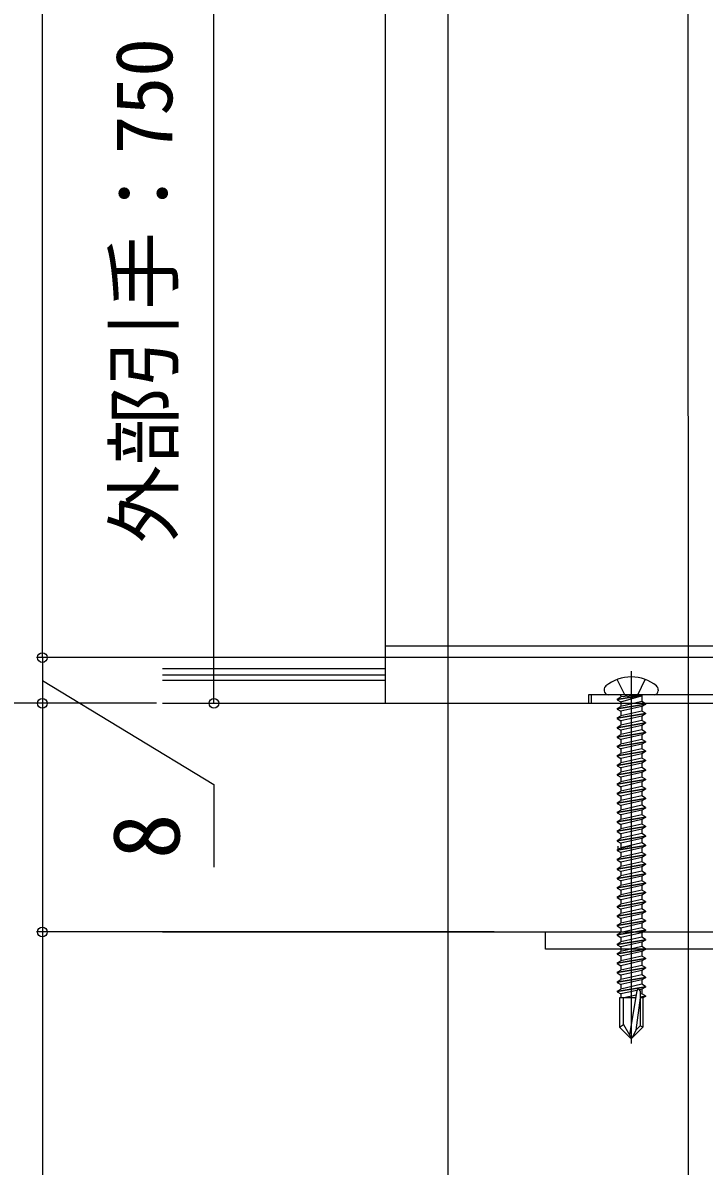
# Model space of a CAD drawing. Units: millimetres, scale not verified. Extents: x -700 to 700, y -1044 to 1037.
# Drawn here: x -493.4 to -374.2, y -72.2 to 127.7 of the extents above; entities that cross this region are included whole.
import ezdxf
from ezdxf.enums import TextEntityAlignment as Align

# ---------------------------------------------------------------- set-up
doc = ezdxf.new("R2010")
doc.units = ezdxf.units.MM
doc.header["$LTSCALE"] = 6
for name, color, linetype in [('0-4_YKK_12', 2, 'Continuous'), ('0-5_YKK_13', 4, 'Continuous'), ('0-6_YKK_D', 6, 'Continuous')]:
    doc.layers.add(name, color=color, linetype=linetype)
doc.styles.add('ＭＳ ゴシック', font='')
doc.styles.get('ＭＳ ゴシック').set_extended_font_data('MS Gothic')

msp = doc.modelspace()

# ---------------------------------------------------------------- linework, layer by layer
at = {"layer": '0-4_YKK_12'}
for p, q in [((-430, 8.725), (-430, 563.23)), ((-362, 18.725), (-430, 18.725)), ((-430, 14.723), (-469.011, 14.723)), ((-469.011, 13.725), (-430, 13.725)), ((-430, 12.723), (-469.011, 12.723)), ((-469.011, 8.725), (-172.819, 8.725)), ((-469.011, -31.275), (-172.819, -31.275))]:
    msp.add_line(p, q, dxfattribs=at)
at = {"layer": '0-5_YKK_13'}
for p, q in [((-387, 14.325), (-387, -50.775)), ((-388.125, 10.225), (-389.45, 12.882)), ((-385.875, 10.225), (-384.55, 12.882)), ((-391.735, 11.087), (-391.735, 10.925)), ((-382.965, 10.225), (-391.035, 10.225)), ((-385.234, 10.048), (-389.472, 9.342)), ((-385.234, 10.166), (-388.824, 9.834)), ((-388.824, 8.968), (-385.234, 10.048)), ((-388.824, 10.025), (-388.824, 9.834)), ((-388.125, 10.225), (-387, 9.627)), ((-385.875, 10.225), (-387, 9.627)), ((-385.176, 10.025), (-385.176, 9.01)), ((-382.265, 11.087), (-382.265, 10.925)), ((-389.472, 9.46), (-388.824, 9.834)), ((-389.472, 9.46), (-389.472, 9.342)), ((-389.472, 9.46), (-389.472, 9.342)), ((-389.472, 9.342), (-388.824, 8.968)), ((-389.472, 7.812), (-384.528, 8.636)), ((-384.528, 8.518), (-389.472, 7.694)), ((-389.472, 7.812), (-388.824, 8.186)), ((-385.176, 9.01), (-388.824, 8.186)), ((-388.824, 8.968), (-388.824, 8.186)), ((-385.176, 8.144), (-388.824, 7.32)), ((-384.528, 8.636), (-385.176, 9.01)), ((-384.528, 8.518), (-385.176, 8.144)), ((-385.176, 8.144), (-385.176, 7.362)), ((-384.528, 8.636), (-384.528, 8.518)), ((-389.472, 7.812), (-389.472, 7.694)), ((-389.472, 7.694), (-388.824, 7.32)), ((-389.472, 6.164), (-384.528, 6.988)), ((-384.528, 6.87), (-389.472, 6.046)), ((-389.472, 6.164), (-388.824, 6.538)), ((-389.472, 6.164), (-389.472, 6.046)), ((-389.472, 6.046), (-388.824, 5.673)), ((-385.176, 7.362), (-388.824, 6.538)), ((-388.824, 7.32), (-388.824, 6.538)), ((-384.528, 6.988), (-385.176, 7.362)), ((-385.176, 6.496), (-385.176, 5.714)), ((-384.528, 6.988), (-384.528, 6.87)), ((-389.472, 4.516), (-384.528, 5.34)), ((-384.528, 5.222), (-389.472, 4.398)), ((-389.472, 4.516), (-388.824, 4.89)), ((-389.472, 4.516), (-389.472, 4.398)), ((-389.472, 4.398), (-388.824, 4.025)), ((-385.176, 5.714), (-388.824, 4.89)), ((-388.824, 5.673), (-388.824, 4.89)), ((-385.176, 4.066), (-388.824, 3.242)), ((-388.824, 4.025), (-388.824, 3.242)), ((-384.528, 5.34), (-385.176, 5.714)), ((-385.176, 4.849), (-385.176, 4.066)), ((-384.528, 3.692), (-385.176, 4.066)), ((-384.528, 5.34), (-384.528, 5.222)), ((-389.472, 2.868), (-384.528, 3.692)), ((-384.528, 3.574), (-389.472, 2.751)), ((-389.472, 2.868), (-388.824, 3.242)), ((-389.472, 2.868), (-389.472, 2.751)), ((-389.472, 2.751), (-388.824, 2.377)), ((-389.472, 1.22), (-384.528, 2.044)), ((-385.176, 2.418), (-388.824, 1.594)), ((-388.824, 2.377), (-388.824, 1.594)), ((-385.176, 3.201), (-385.176, 2.418)), ((-384.528, 2.044), (-385.176, 2.418)), ((-384.528, 3.692), (-384.528, 3.574)), ((-384.528, 2.044), (-384.528, 1.927)), ((-384.528, 1.927), (-389.472, 1.103)), ((-389.472, 1.22), (-388.824, 1.594)), ((-389.472, 1.22), (-389.472, 1.103)), ((-389.472, 1.103), (-388.824, 0.729)), ((-389.472, -0.427), (-384.528, 0.396)), ((-384.528, 0.279), (-389.472, -0.545)), ((-385.176, 0.77), (-388.824, -0.054)), ((-388.824, 0.729), (-388.824, -0.054)), ((-385.176, 1.553), (-385.176, 0.77)), ((-384.528, 0.396), (-385.176, 0.77)), ((-384.528, 0.396), (-384.528, 0.279)), ((-389.472, -0.427), (-388.824, -0.054)), ((-389.472, -0.427), (-389.472, -0.545)), ((-389.472, -0.545), (-388.824, -0.919)), ((-389.472, -2.075), (-384.528, -1.251)), ((-384.528, -1.369), (-389.472, -2.193)), ((-389.472, -2.075), (-388.824, -1.702)), ((-385.176, -0.878), (-388.824, -1.702)), ((-388.824, -0.919), (-388.824, -1.702)), ((-385.176, -0.095), (-385.176, -0.878)), ((-384.528, -1.251), (-385.176, -0.878)), ((-385.176, -1.743), (-385.176, -2.526)), ((-384.528, -1.251), (-384.528, -1.369)), ((-389.472, -2.075), (-389.472, -2.193)), ((-389.472, -2.193), (-388.824, -2.567)), ((-389.472, -3.723), (-384.528, -2.899)), ((-384.528, -3.017), (-389.472, -3.841)), ((-389.472, -3.723), (-388.824, -3.349)), ((-389.472, -3.723), (-389.472, -3.841)), ((-389.472, -3.841), (-388.824, -4.215)), ((-385.176, -2.526), (-388.824, -3.349)), ((-388.824, -2.567), (-388.824, -3.349)), ((-384.528, -2.899), (-385.176, -2.526)), ((-385.176, -3.391), (-385.176, -4.173)), ((-384.528, -2.899), (-384.528, -3.017)), ((-389.472, -5.371), (-384.528, -4.547)), ((-384.528, -4.665), (-389.472, -5.489)), ((-389.472, -5.371), (-388.824, -4.997)), ((-389.472, -5.371), (-389.472, -5.489)), ((-389.472, -5.489), (-388.824, -5.863)), ((-385.176, -4.173), (-388.824, -4.997)), ((-388.824, -4.215), (-388.824, -4.997)), ((-385.176, -5.821), (-388.824, -6.645)), ((-388.824, -5.863), (-388.824, -6.645)), ((-384.528, -4.547), (-385.176, -4.173)), ((-385.176, -5.039), (-385.176, -5.821)), ((-384.528, -6.195), (-385.176, -5.821)), ((-384.528, -4.547), (-384.528, -4.665)), ((-389.472, -7.019), (-384.528, -6.195)), ((-384.528, -6.313), (-389.472, -7.137)), ((-389.472, -7.019), (-388.824, -6.645)), ((-389.472, -7.019), (-389.472, -7.137)), ((-389.472, -7.137), (-388.824, -7.51)), ((-389.472, -8.667), (-384.528, -7.843)), ((-384.528, -7.961), (-389.472, -8.785)), ((-385.176, -7.469), (-388.824, -8.293)), ((-388.824, -7.51), (-388.824, -8.293)), ((-385.176, -6.686), (-385.176, -7.469)), ((-384.528, -7.843), (-385.176, -7.469)), ((-384.528, -6.195), (-384.528, -6.313)), ((-384.528, -7.843), (-384.528, -7.961)), ((-389.472, -8.667), (-388.824, -8.293)), ((-389.472, -8.667), (-389.472, -8.785)), ((-389.472, -8.785), (-388.824, -9.158)), ((-389.472, -10.315), (-384.528, -9.491)), ((-384.528, -9.608), (-389.472, -10.432)), ((-389.472, -10.315), (-388.824, -9.941)), ((-385.176, -9.117), (-388.824, -9.941)), ((-388.824, -9.158), (-388.824, -9.941)), ((-385.176, -8.334), (-385.176, -9.117)), ((-384.528, -9.491), (-385.176, -9.117)), ((-385.176, -9.982), (-385.176, -10.765)), ((-384.528, -9.491), (-384.528, -9.608)), ((-389.472, -10.315), (-389.472, -10.432)), ((-389.472, -10.432), (-388.824, -10.806)), ((-389.472, -11.963), (-384.528, -11.139)), ((-384.528, -11.256), (-389.472, -12.08)), ((-389.472, -11.963), (-388.824, -11.589)), ((-389.472, -11.963), (-389.472, -12.08)), ((-385.176, -10.765), (-388.824, -11.589)), ((-388.824, -10.806), (-388.824, -11.589)), ((-384.528, -11.139), (-385.176, -10.765)), ((-385.176, -11.63), (-385.176, -12.413)), ((-384.528, -11.139), (-384.528, -11.256)), ((-389.472, -12.08), (-388.824, -12.454)), ((-389.472, -13.61), (-384.528, -12.786)), ((-384.528, -12.904), (-389.472, -13.728)), ((-389.472, -13.61), (-388.824, -13.237)), ((-389.472, -13.61), (-389.472, -13.728)), ((-389.472, -13.728), (-388.824, -14.102)), ((-385.176, -12.413), (-388.824, -13.237)), ((-388.824, -12.454), (-388.824, -13.237)), ((-384.528, -12.786), (-385.176, -12.413)), ((-385.176, -13.278), (-385.176, -14.061)), ((-384.528, -12.786), (-384.528, -12.904)), ((-389.472, -15.258), (-384.528, -14.434)), ((-384.528, -14.552), (-389.472, -15.376)), ((-389.472, -15.258), (-388.824, -14.885)), ((-389.472, -15.258), (-389.472, -15.376)), ((-389.472, -15.376), (-388.824, -15.75)), ((-385.176, -14.061), (-388.824, -14.885)), ((-388.824, -14.102), (-388.824, -14.885)), ((-385.176, -15.708), (-388.824, -16.532)), ((-388.824, -15.75), (-388.824, -16.532)), ((-384.528, -14.434), (-385.176, -14.061)), ((-385.176, -14.926), (-385.176, -15.708)), ((-384.528, -16.082), (-385.176, -15.708)), ((-384.528, -14.434), (-384.528, -14.552)), ((-389.472, -16.906), (-384.528, -16.082)), ((-384.528, -16.2), (-389.472, -17.024)), ((-389.472, -16.906), (-388.824, -16.532)), ((-389.472, -16.906), (-389.472, -17.024)), ((-389.472, -17.024), (-388.824, -17.398)), ((-389.472, -18.554), (-384.528, -17.73)), ((-384.528, -17.848), (-389.472, -18.672)), ((-389.325, -16.275), (-389.325, -16.772)), ((-387.126, -16.275), (-389.325, -16.772)), ((-385.176, -17.356), (-388.824, -18.18)), ((-388.824, -17.398), (-388.824, -18.18)), ((-385.176, -16.574), (-385.176, -17.356)), ((-384.528, -17.73), (-385.176, -17.356)), ((-384.528, -16.082), (-384.528, -16.2)), ((-384.528, -17.73), (-384.528, -17.848)), ((-389.472, -18.554), (-388.824, -18.18)), ((-389.472, -18.554), (-389.472, -18.672)), ((-389.472, -18.672), (-388.824, -19.046)), ((-389.472, -20.202), (-384.528, -19.378)), ((-384.528, -19.496), (-389.472, -20.32)), ((-389.472, -20.202), (-388.824, -19.828)), ((-385.176, -19.004), (-388.824, -19.828)), ((-388.824, -19.046), (-388.824, -19.828)), ((-385.176, -18.222), (-385.176, -19.004)), ((-384.528, -19.378), (-385.176, -19.004)), ((-385.176, -19.869), (-385.176, -20.652)), ((-384.528, -19.378), (-384.528, -19.496)), ((-389.472, -20.202), (-389.472, -20.32)), ((-389.472, -20.32), (-388.824, -20.693)), ((-389.472, -21.85), (-384.528, -21.026)), ((-384.528, -21.144), (-389.472, -21.967)), ((-389.472, -21.85), (-388.824, -21.476)), ((-389.472, -21.85), (-389.472, -21.967)), ((-389.472, -21.967), (-388.824, -22.341)), ((-385.176, -20.652), (-388.824, -21.476)), ((-388.824, -20.693), (-388.824, -21.476)), ((-384.528, -21.026), (-385.176, -20.652)), ((-385.176, -21.517), (-385.176, -22.3)), ((-384.528, -21.026), (-384.528, -21.144)), ((-389.472, -23.498), (-384.528, -22.674)), ((-384.528, -22.791), (-389.472, -23.615)), ((-389.472, -23.498), (-388.824, -23.124)), ((-389.472, -23.498), (-389.472, -23.615)), ((-389.472, -23.615), (-388.824, -23.989)), ((-385.176, -22.3), (-388.824, -23.124)), ((-388.824, -22.341), (-388.824, -23.124)), ((-385.176, -23.948), (-388.824, -24.772)), ((-388.824, -23.989), (-388.824, -24.772)), ((-384.528, -22.674), (-385.176, -22.3)), ((-385.176, -23.165), (-385.176, -23.948)), ((-384.528, -24.322), (-385.176, -23.948)), ((-384.528, -22.674), (-384.528, -22.791)), ((-389.472, -25.146), (-384.528, -24.322)), ((-384.528, -24.439), (-389.472, -25.263)), ((-389.472, -25.146), (-388.824, -24.772)), ((-389.472, -25.146), (-389.472, -25.263)), ((-389.472, -25.263), (-388.824, -25.637)), ((-389.472, -26.793), (-384.528, -25.969)), ((-385.176, -25.596), (-388.824, -26.42)), ((-388.824, -25.637), (-388.824, -26.42)), ((-385.176, -24.813), (-385.176, -25.596)), ((-384.528, -25.969), (-385.176, -25.596)), ((-384.528, -24.322), (-384.528, -24.439)), ((-384.528, -25.969), (-384.528, -26.087)), ((-384.528, -26.087), (-389.472, -26.911)), ((-389.472, -26.793), (-388.824, -26.42)), ((-389.472, -26.793), (-389.472, -26.911)), ((-389.472, -26.911), (-388.824, -27.285)), ((-389.472, -28.441), (-384.528, -27.617)), ((-384.528, -27.735), (-389.472, -28.559)), ((-385.176, -27.244), (-388.824, -28.067)), ((-388.824, -27.285), (-388.824, -28.067)), ((-385.176, -26.461), (-385.176, -27.244)), ((-384.528, -27.617), (-385.176, -27.244)), ((-384.528, -27.617), (-384.528, -27.735)), ((-389.472, -28.441), (-388.824, -28.067)), ((-389.472, -28.441), (-389.472, -28.559)), ((-389.472, -28.559), (-388.824, -28.933)), ((-389.472, -30.089), (-384.528, -29.265)), ((-384.528, -29.383), (-389.472, -30.207)), ((-389.472, -30.089), (-388.824, -29.715)), ((-385.176, -28.891), (-388.824, -29.715)), ((-388.824, -28.933), (-388.824, -29.715)), ((-385.176, -28.109), (-385.176, -28.891)), ((-384.528, -29.265), (-385.176, -28.891)), ((-385.176, -29.757), (-385.176, -30.539)), ((-384.528, -29.265), (-384.528, -29.383)), ((-389.472, -30.089), (-389.472, -30.207)), ((-389.472, -30.207), (-388.824, -30.581)), ((-389.472, -31.737), (-384.528, -30.913)), ((-384.528, -31.031), (-389.472, -31.855)), ((-389.472, -31.737), (-388.824, -31.363)), ((-389.472, -31.737), (-389.472, -31.855)), ((-389.472, -31.855), (-388.824, -32.228)), ((-385.176, -30.539), (-388.824, -31.363)), ((-388.824, -30.581), (-388.824, -31.363)), ((-384.528, -30.913), (-385.176, -30.539)), ((-385.176, -31.405), (-385.176, -32.187)), ((-384.528, -30.913), (-384.528, -31.031)), ((-389.472, -33.385), (-384.528, -32.561)), ((-384.528, -32.679), (-389.472, -33.503)), ((-389.472, -33.385), (-388.824, -33.011)), ((-389.472, -33.385), (-389.472, -33.503)), ((-389.472, -33.503), (-388.824, -33.876)), ((-385.176, -32.187), (-388.824, -33.011)), ((-388.824, -32.228), (-388.824, -33.011)), ((-385.176, -33.835), (-388.824, -34.659)), ((-388.824, -33.876), (-388.824, -34.659)), ((-384.528, -32.561), (-385.176, -32.187)), ((-385.176, -33.052), (-385.176, -33.835)), ((-384.528, -34.209), (-385.176, -33.835)), ((-384.528, -32.561), (-384.528, -32.679)), ((-389.472, -35.033), (-384.528, -34.209)), ((-384.528, -34.327), (-389.472, -35.15)), ((-389.472, -35.033), (-388.824, -34.659)), ((-389.472, -35.033), (-389.472, -35.15)), ((-389.472, -35.15), (-388.824, -35.524)), ((-389.472, -36.681), (-384.528, -35.857)), ((-384.528, -35.974), (-389.472, -36.798)), ((-385.176, -35.483), (-388.824, -36.307)), ((-388.824, -35.524), (-388.824, -36.307)), ((-385.176, -34.7), (-385.176, -35.483)), ((-384.528, -35.857), (-385.176, -35.483)), ((-384.528, -34.209), (-384.528, -34.327)), ((-384.528, -35.857), (-384.528, -35.974)), ((-389.472, -36.681), (-388.824, -36.307)), ((-389.472, -36.681), (-389.472, -36.798)), ((-389.472, -36.798), (-388.824, -37.172)), ((-389.472, -38.328), (-384.528, -37.505)), ((-384.528, -37.622), (-389.472, -38.446)), ((-389.472, -38.328), (-388.824, -37.955)), ((-385.176, -37.131), (-388.824, -37.955)), ((-388.824, -37.172), (-388.824, -37.955)), ((-385.176, -36.348), (-385.176, -37.131)), ((-384.528, -37.505), (-385.176, -37.131)), ((-384.528, -37.505), (-384.528, -37.622)), ((-389.472, -38.328), (-389.472, -38.446)), ((-389.472, -38.446), (-388.824, -38.82)), ((-389.472, -39.976), (-384.528, -39.152)), ((-384.528, -39.27), (-389.472, -40.094)), ((-389.472, -39.976), (-388.824, -39.603)), ((-389.472, -39.976), (-389.472, -40.094)), ((-385.176, -38.779), (-388.824, -39.603)), ((-388.824, -38.82), (-388.824, -39.603)), ((-385.176, -37.996), (-385.176, -38.779)), ((-384.528, -39.152), (-385.176, -38.779)), ((-385.176, -39.644), (-385.176, -40.427)), ((-384.528, -39.152), (-384.528, -39.27)), ((-389.472, -40.094), (-388.824, -40.468)), ((-389.472, -41.624), (-384.528, -40.8)), ((-384.528, -40.918), (-389.472, -41.742)), ((-389.472, -41.624), (-388.824, -41.25)), ((-389.472, -41.624), (-389.472, -41.742)), ((-389.472, -41.742), (-388.824, -42.116)), ((-385.176, -40.427), (-388.824, -41.25)), ((-388.824, -40.468), (-388.824, -41.25)), ((-386.026, -41.484), (-388.824, -42.116)), ((-386.035, -41.523), (-387.289, -49.274)), ((-385.45, -41.57), (-385.45, -47.695)), ((-384.528, -40.8), (-385.176, -40.427)), ((-385.176, -41.292), (-385.176, -42.074)), ((-384.528, -40.8), (-384.528, -40.918)), ((-386.237, -42.775), (-389.05, -42.775)), ((-389.05, -42.775), (-389.05, -47.902)), ((-388.824, -42.116), (-388.824, -42.775)), ((-388.351, -47.435), (-388.351, -42.775)), ((-386.16, -42.297), (-388.279, -42.775)), ((-386.49, -42.775), (-386.231, -42.732)), ((-385.449, -42.775), (-386.206, -48.45)), ((-385.176, -42.074), (-385.45, -42.136)), ((-385.45, -42.602), (-384.528, -42.448)), ((-384.528, -42.566), (-385.45, -42.719)), ((-384.95, -42.775), (-385.449, -42.775)), ((-384.528, -42.448), (-385.176, -42.074)), ((-384.528, -42.566), (-384.95, -42.809)), ((-384.95, -42.775), (-384.95, -47.902)), ((-384.528, -42.448), (-384.528, -42.566)), ((-389.05, -47.902), (-388.351, -47.435)), ((-389.05, -47.902), (-387.177, -49.775)), ((-388.351, -47.435), (-387, -49.775)), ((-384.95, -47.902), (-386.823, -49.775)), ((-386.206, -48.45), (-385.45, -47.695)), ((-384.95, -47.902), (-385.45, -47.695)), ((-387.177, -49.775), (-386.823, -49.775)), ((-386.206, -48.45), (-386.823, -49.775))]:
    msp.add_line(p, q, dxfattribs=at)
for points in [[(-419.005, -186.834), (-419.006, -19.275), (-419.015, 142.243)], [(-377.005, -186.834), (-377.01, -24.275), (-377.015, 142.243)], [(-389.472, 9.46), (-385.234, 10.166), (-385.234, 10.048)], [(-384.528, 6.87), (-385.176, 6.496), (-388.824, 5.673)], [(-384.528, 5.222), (-385.176, 4.849), (-388.824, 4.025)], [(-384.528, 3.574), (-385.176, 3.201), (-388.824, 2.377)], [(-384.528, 1.927), (-385.176, 1.553), (-388.824, 0.729)], [(-384.528, 0.279), (-385.176, -0.095), (-388.824, -0.919)], [(-384.528, -1.369), (-385.176, -1.743), (-388.824, -2.567)], [(-384.528, -3.017), (-385.176, -3.391), (-388.824, -4.215)], [(-384.528, -4.665), (-385.176, -5.039), (-388.824, -5.863)], [(-384.528, -6.313), (-385.176, -6.686), (-388.824, -7.51)], [(-384.528, -7.961), (-385.176, -8.334), (-388.824, -9.158)], [(-384.528, -9.608), (-385.176, -9.982), (-388.824, -10.806)], [(-384.528, -11.256), (-385.176, -11.63), (-388.824, -12.454)], [(-384.528, -12.904), (-385.176, -13.278), (-388.824, -14.102)], [(-384.528, -14.552), (-385.176, -14.926), (-388.824, -15.75)], [(-384.528, -16.2), (-385.176, -16.574), (-388.824, -17.398)], [(-384.528, -17.848), (-385.176, -18.222), (-388.824, -19.046)], [(-384.528, -19.496), (-385.176, -19.869), (-388.824, -20.693)], [(-384.528, -21.144), (-385.176, -21.517), (-388.824, -22.341)], [(-384.528, -22.791), (-385.176, -23.165), (-388.824, -23.989)], [(-384.528, -24.439), (-385.176, -24.813), (-388.824, -25.637)], [(-384.528, -26.087), (-385.176, -26.461), (-388.824, -27.285)], [(-384.528, -27.735), (-385.176, -28.109), (-388.824, -28.933)], [(-384.528, -29.383), (-385.176, -29.757), (-388.824, -30.581)], [(-384.528, -31.031), (-385.176, -31.405), (-388.824, -32.228)], [(-384.528, -32.679), (-385.176, -33.052), (-388.824, -33.876)], [(-384.528, -34.327), (-385.176, -34.7), (-388.824, -35.524)], [(-384.528, -35.974), (-385.176, -36.348), (-388.824, -37.172)], [(-384.528, -37.622), (-385.176, -37.996), (-388.824, -38.82)], [(-384.528, -39.27), (-385.176, -39.644), (-388.824, -40.468)], [(-384.528, -40.918), (-385.176, -41.292), (-385.527, -41.371)]]:
    msp.add_lwpolyline(points, dxfattribs=at)
for points in [[(-394.5, 10.225), (-394.5, 8.725), (-254.5, 8.725), (-254.5, 10.225)], [(-394, 10.225), (-394, 8.725), (-362, 8.725), (-362, 10.225)], [(-402, -31.275), (-362, -31.275), (-362, -71.275), (-365, -71.275), (-365, -34.275), (-402, -34.275)]]:
    msp.add_lwpolyline(points, close=True, dxfattribs=at)
for centre, radius, start, end in [((-387, 6.325), 7, 90, 129.12355), ((-387, 6.325), 7, 50.87645, 90), ((-390.873, 11.087), 0.862, 129.12355, 180), ((-391.035, 10.925), 0.7, 180, 270), ((-389.024, 10.025), 0.2, 0, 90), ((-384.976, 10.025), 0.2, 90, 180), ((-382.965, 10.925), 0.7, 270, 0), ((-383.127, 11.087), 0.862, 0, 50.87645), ((-385.744, -41.57), 0.294, 90, 170.8071), ((-385.744, -41.57), 0.294, 0, 90)]:
    msp.add_arc(centre, radius, start, end, dxfattribs=at)
at = {"layer": '0-6_YKK_D'}
for p, q in [((-490, 16.725), (-490, 378.725)), ((-460, 8.725), (-460, 183.725)), ((-363, 16.725), (-491, 16.725)), ((-363, 16.725), (-491, 16.725)), ((-490, 16.725), (-490, 8.725)), ((-470.011, 8.725), (-521, 8.725)), ((-470.011, 8.725), (-521, 8.725)), ((-470.011, 8.725), (-491, 8.725)), ((-470.011, 8.725), (-491, 8.725)), ((-490, 8.725), (-490, -31.275)), ((-410.998, -31.275), (-491, -31.275)), ((-410.998, -31.275), (-491, -31.275)), ((-490, -31.275), (-490, -151.275))]:
    msp.add_line(p, q, dxfattribs=at)
msp.add_lwpolyline([(-490, 12.725), (-460, -5.476), (-460, -19.93)], dxfattribs=at)
for centre in [(-490, 16.725), (-490, 16.725), (-490, 8.725), (-490, 8.725), (-460, 8.725), (-490, -31.275), (-490, -31.275)]:
    msp.add_circle(centre, 0.85, dxfattribs=at)

# ---------------------------------------------------------------- texts
at = {"layer": '0-6_YKK_D', "style": 'ＭＳ ゴシック'}
for s, height, p in [('外部引手：750', 9.971, (-464.277, 36.725)), ('8', 11.73, (-462.5, -18.521))]:
    msp.add_text(s, height=height, rotation=90, dxfattribs=at).set_placement(p, align=Align.BOTTOM_LEFT)

doc.saveas('drawing.dxf')
